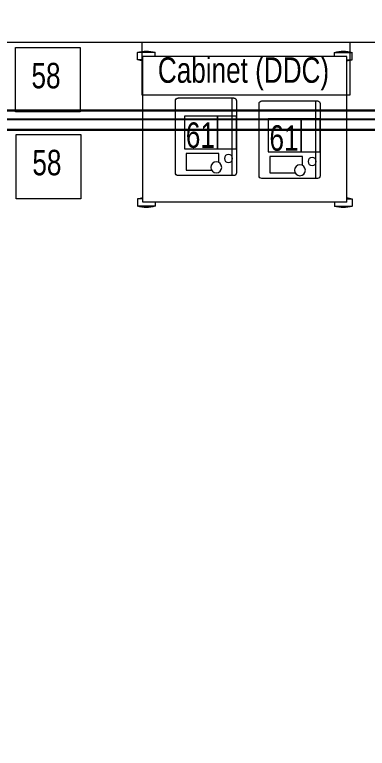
# Model space of a CAD drawing. Header units: metres. Extents: x 75097 to 220695, y -1557923 to -1361206.
# Drawn here: x 100901 to 102112, y -1406448 to -1403928 of the extents above; entities that cross this region are included whole.
import ezdxf

# ---------------------------------------------------------------- set-up
doc = ezdxf.new("R2010")
doc.units = ezdxf.units.M
doc.layers.get('0').update_dxf_attribs({"lineweight": 0})
doc.layers.add('A-100 - Copy$0$axes', color=8, linetype='Continuous')
for name, color, linetype, lineweight in [('A-100 - Copy$0$Medical Equipment and Furniture', 8, 'Continuous', 0), ('A-100 - Copy$0$Medical Equipment and Furniture1', 8, 'Continuous', 5), ('A-100 - Copy$0$Walls', 8, 'Continuous', 0), ('E-LG', 245, 'Continuous', 30)]:
    doc.layers.add(name, color=color, linetype=linetype, lineweight=lineweight)
doc.styles.add('A-100 - Copy$0$X3G_ENTITY_257CFD', font='swisscl.ttf', dxfattribs={"height": 200})

# ---------------------------------------------------------------- blocks, each defined once
blk = doc.blocks.new('A-100 - Copy$0$HF13959B-P')
for p, q in [((0.0418, 0.5136), (-0.0182, 0.5136)), ((-0.0182, 0.4886), (-0.0182, 0.5136)), ((0.0418, 0.5), (0.0418, 0.5136)), ((0.6582, 0.5136), (0.7182, 0.5136)), ((0.6582, 0.5), (0.6582, 0.5136)), ((0.7182, 0.4886), (0.7182, 0.5136)), ((0, 0.4886), (-0.0182, 0.4886)), ((0, 0.5), (0, 0)), ((0.7, 0.5), (0, 0.5)), ((0.7, 0.5), (0.7, 0)), ((0.7, 0.4886), (0.7182, 0.4886)), ((0, 0.0114), (-0.0182, 0.0114)), ((-0.0182, 0.0114), (-0.0182, -0.0136)), ((0.7, 0), (0, 0)), ((0.7, 0.0114), (0.7182, 0.0114)), ((0.7182, 0.0114), (0.7182, -0.0136)), ((0.0418, -0.0136), (-0.0182, -0.0136)), ((0.0418, 0), (0.0418, -0.0136)), ((0.6582, 0), (0.6582, -0.0136)), ((0.6582, -0.0136), (0.7182, -0.0136))]:
    blk.add_line(p, q)
for centre, start, end in [((0.0118, 0.4261), 71.0754, 108.9246), ((0.6882, 0.4261), 71.0754, 108.9246), ((0.0118, 0.5761), 251.0754, 262.6441), ((0.6882, 0.5761), 277.3559, 288.9246), ((0.0118, -0.0761), 97.3559, 108.9246), ((0.6882, -0.0761), 71.0754, 82.6441), ((0.0118, 0.0739), 251.0754, 288.9246), ((0.6882, 0.0739), 251.0754, 288.9246)]:
    blk.add_arc(centre, 0.0925, start, end)
blk = doc.blocks.new('A-100 - Copy$0$ME11129-P')
at = {"layer": 'A-100 - Copy$0$Medical Equipment and Furniture1'}
for p, q in [((0.2573, 0.2096), (0.0094, 0.2096)), ((0, 0.2002), (0, 0.0094)), ((0.2667, 0.0094), (0.2667, 0.2002)), ((0, 0.016), (0.2667, 0.016)), ((0.0094, 0), (0.2573, 0))]:
    blk.add_line(p, q, dxfattribs=at)
for points in [[(0.062, 0.1784), (0.1747, 0.1784), (0.1747, 0.0657), (0.062, 0.0657)], [(0.062, 0.0657), (0.1747, 0.0657), (0.1747, 0), (0.062, 0)]]:
    blk.add_lwpolyline(points, close=True, dxfattribs=at)
blk.add_lwpolyline([(0.2218, 0.0601), (0.1911, 0.0601), (0.1911, 0.1728), (0.2475, 0.1728), (0.2475, 0.0858)], dxfattribs=at)
for centre, radius in [((0.2382, 0.0694), 0.0188), ((0.208, 0.0274), 0.0141)]:
    blk.add_circle(centre, radius, dxfattribs=at)
for centre, start, end in [((0.0094, 0.2002), 90, 180), ((0.2573, 0.2002), 0, 90), ((0.0094, 0.0094), 180, 270), ((0.2573, 0.0094), 270, 0)]:
    blk.add_arc(centre, 0.00939, start, end, dxfattribs=at)
blk = doc.blocks.new('A-100 - Copy')
at = {"layer": 'A-100 - Copy$0$axes'}
blk.add_line((178940.3, -1404287.7, 2.4), (95748.8, -1404287.7, 2.4), dxfattribs=at)
at = {"layer": 'A-100 - Copy$0$Medical Equipment and Furniture'}
for points, elevation in [([(102052.9, -1404022.7), (101337.9, -1404022.7), (101337.9, -1404202.7), (102052.9, -1404202.7), (102052.9, -1404022.7)], 2.4), ([(100903.4, -1404039.9), (101125.4, -1404039.9), (101125.4, -1404261.9), (100903.4, -1404261.9), (100903.4, -1404039.9)], 0), ([(100906.5, -1404338.7), (101128.5, -1404338.7), (101128.5, -1404560.7), (100906.5, -1404560.7), (100906.5, -1404338.7)], 0)]:
    blk.add_lwpolyline(points, dxfattribs=dict(at, elevation=elevation))
at = {"layer": 'A-100 - Copy$0$Walls'}
blk.add_line((103550.3, -1404022.7, 2.4), (99295.3, -1404022.7, 2.4), dxfattribs=at)
at = {"layer": 'A-100 - Copy$0$Medical Equipment and Furniture', "xscale": -1000, "yscale": 1000, "zscale": 1000, "rotation": 180}
blk.add_blockref('A-100 - Copy$0$HF13959B-P', (101341.1, -1404071.5, 2.4), dxfattribs=at)
at = {"layer": 'A-100 - Copy$0$Medical Equipment and Furniture', "ltscale": 5000, "extrusion": (-4.19218e-15, -8.55145e-16, -1), "xscale": 1000.000000000002, "yscale": 1000.000000000002, "zscale": 1000.000000000002, "rotation": 270.0001913008751}
for p in [(-101662.5, -1404213.8, -2.4), (-101949.7, -1404223.8, -2.4)]:
    blk.add_blockref('A-100 - Copy$0$ME11129-P', p, dxfattribs=at)
at = {"layer": 'A-100 - Copy$0$Medical Equipment and Furniture', "attachment_point": 2, "style": 'A-100 - Copy$0$X3G_ENTITY_257CFD'}
for s, insert, char_height in [('Cabinet (DDC)', (101686.5, -1404074.1, 2.4), 87.473), ('58', (101008.6, -1404093.1, 0), 87.47), ('61', (101538.4, -1404297.7, 2.4), 87.47), ('61', (101825.6, -1404307.6, 2.4), 87.47), ('58', (101011.7, -1404391.9, 0), 87.47)]:
    blk.add_mtext(s, dxfattribs=dict(at, insert=insert, char_height=char_height))

msp = doc.modelspace()

# ---------------------------------------------------------------- linework, layer by layer
at = {"layer": 'E-LG', "color": 1, "elevation": 2.4}
msp.add_lwpolyline([(99478.7, -1400255.6), (99604.2, -1400374.6), (99604.2, -1403461.1), (99478.7, -1403569.2), (99618.8, -1403735.9), (99618.8, -1404252.3, 0.414214), (99623.8, -1404257.3), (102222.4, -1404257.3), (102322.5, -1404206.1), (102230.5, -1404323.2), (99623.8, -1404323.2, 0.414214), (99618.8, -1404328.2), (99618.8, -1408355), (99478.7, -1408541.3), (99630.3, -1408700.6), (99630.3, -1413172.7), (99478.7, -1413278.2), (99628.7, -1413351.7), (99628.7, -1417921.9), (99478.7, -1418070.9), (99625, -1418178.8), (99625, -1421782.9), (99478.7, -1421950.9)], format="xyb", dxfattribs=at)

# ---------------------------------------------------------------- next in the draw order: block references
msp.add_blockref('A-100 - Copy', (0, 0))

doc.saveas('drawing.dxf')
